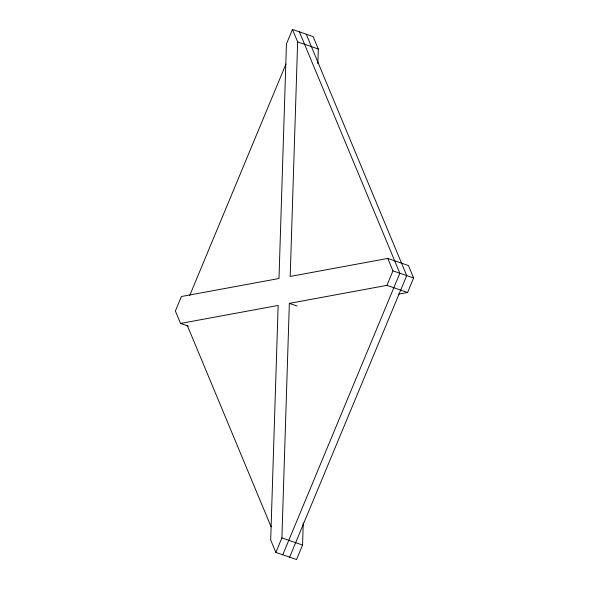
<?xml version="1.0" encoding="UTF-8"?>
<svg xmlns="http://www.w3.org/2000/svg" width="589" height="589" viewBox="0 0 589 589"><rect width="100%" height="100%" fill="white"/><g stroke="black" fill="none" stroke-linecap="round" stroke-linejoin="round"><path stroke-width="0.88" d="M303.261 522.973L302.562 545.053L296.532 559.55L275.866 552.423L281.895 537.926L289.346 303.372L386.929 285.363L407.595 292.49L413.625 277.986L408.449 265.558L387.783 258.431L290.2 276.44L297.644 41.885L292.468 29.45L313.134 36.577L318.31 49.005L317.839 63.722M292.468 29.45L286.438 43.947L278.995 278.509L181.405 296.51L175.375 311.014L180.551 323.442L188.303 326.115M189.68 295.582L285.967 64.054M386.929 285.363L392.959 270.859L387.783 258.431M282.764 554.801L399.857 273.237L299.367 31.828M289.633 557.172L406.727 275.608L306.236 34.199M180.551 323.442L278.141 305.441L270.69 539.995L275.866 552.423M398.562 294.154L407.595 292.49M297.644 41.885L318.31 49.005M392.959 270.859L413.625 277.986M289.346 303.372L297.092 306.044M281.895 537.926L302.562 545.053M187.206 325.253L271.124 526.853"/></g></svg>
